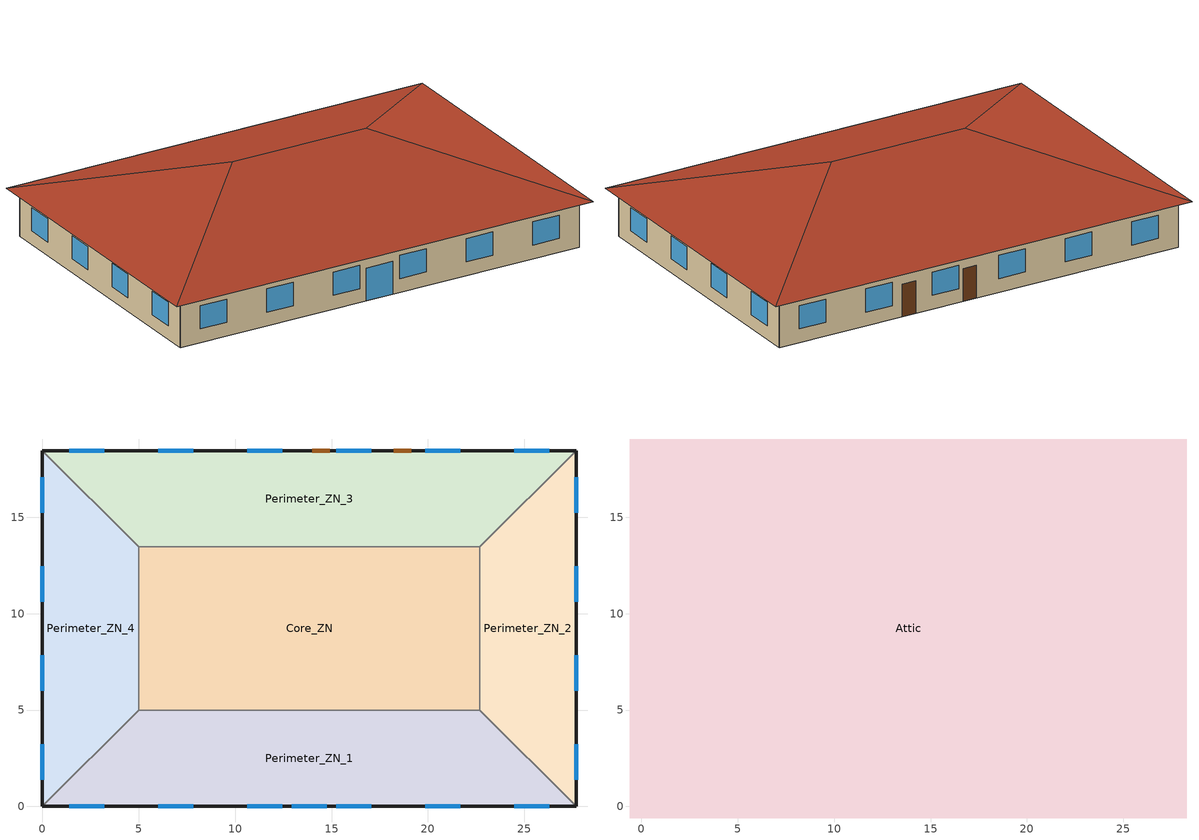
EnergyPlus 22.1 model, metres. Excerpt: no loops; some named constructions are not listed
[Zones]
Core_ZN
 floor adiabatic (Core_ZN_floor_Ffactor): 5,13.46 22.69,13.46 22.69,5 5,5 z0
 wall to Perimeter_ZN_1 (int_wall): 5,5 22.69,5 z0:3.05
 wall to Perimeter_ZN_2 (int_wall): 22.69,5 22.69,13.46 z0:3.05
 wall to Perimeter_ZN_3 (int_wall): 22.69,13.46 5,13.46 z0:3.05
 wall to Perimeter_ZN_4 (int_wall): 5,13.46 5,5 z0:3.05
Perimeter_ZN_1
 floor ground (Perimeter_ZN_1_floor_Ffactor): 27.69,0 0,0 5,5 22.69,5 z0
 wall outside (nonres_ext_wall_grd): 0,0 27.69,0 z0:3.05
 wall to Perimeter_ZN_4 (int_wall): 5,5 0,0 z0:3.05
 wall to Perimeter_ZN_2 (int_wall): 27.69,0 22.69,5 z0:3.05
 window (Window_U_0.363_SHGC_South_0.378): 1.39,0 3.22,0 / 6.01,0 7.84,0 / 10.62,0 12.45,0 / 15.24,0 17.07,0 / 19.85,0 21.68,0 / 24.47,0 26.3,0 z0.9:2.42; 12.93,0 14.76,0 z0:2.13
Perimeter_ZN_2
 floor ground (Perimeter_ZN_2_floor_Ffactor): 22.69,13.46 27.69,18.46 27.69,0 22.69,5 z0
 wall outside (nonres_ext_wall_grd): 27.69,0 27.69,18.46 z0:3.05
 wall to Perimeter_ZN_3 (int_wall): 27.69,18.46 22.69,13.46 z0:3.05
 window (Window_U_0.363_SHGC_East_0.378): 27.69,15.24 27.69,17.07 / 27.69,10.62 27.69,12.45 / 27.69,6.01 27.69,7.84 / 27.69,1.39 27.69,3.22 z0.9:2.42
Perimeter_ZN_3
 floor ground (Perimeter_ZN_3_floor_Ffactor): 5,13.46 0,18.46 27.69,18.46 22.69,13.46 z0
 wall outside (nonres_ext_wall_grd): 27.69,18.46 0,18.46 z0:3.05
 wall to Perimeter_ZN_4 (int_wall): 0,18.46 5,13.46 z0:3.05
 window (Window_U_0.363_SHGC_North_0.378): 26.3,18.46 24.47,18.46 / 21.68,18.46 19.85,18.46 / 17.07,18.46 15.24,18.46 / 12.45,18.46 10.62,18.46 / 7.84,18.46 6.01,18.46 / 3.22,18.46 1.39,18.46 z0.9:2.42
 door (Swinging Door_con): 14.91,18.46 14,18.46 / 19.13,18.46 18.22,18.46 z0:2.13
Perimeter_ZN_4
 floor ground (Perimeter_ZN_4_floor_Ffactor): 5,5 0,0 0,18.46 5,13.46 z0
 wall outside (nonres_ext_wall_grd): 0,18.46 0,0 z0:3.05
 window (Window_U_0.363_SHGC_West_0.378): 0,3.22 0,1.39 / 0,7.84 0,6.01 / 0,12.45 0,10.62 / 0,17.07 0,15.24 z0.9:2.42
Attic
 floor outside (ext_soffit_floor): -0.6,19.06 0,18.46 0,0 -0.6,-0.6 z3.05; 0,0 27.69,0 28.29,-0.6 -0.6,-0.6 z3.05; 28.29,19.06 28.29,-0.6 27.69,0 27.69,18.46 z3.05; -0.6,19.06 28.29,19.06 27.69,18.46 0,18.46 z3.05
 floor to Perimeter_ZN_1 (nonres_roof_floor): 0,0 5,5 22.69,5 27.69,0 z3.05
 floor to Perimeter_ZN_4 (nonres_roof_floor): 5,13.46 5,5 0,0 0,18.46 z3.05
 floor to Perimeter_ZN_2 (nonres_roof_floor): 22.69,5 22.69,13.46 27.69,18.46 27.69,0 z3.05
 floor to Core_ZN (nonres_roof_floor): 5,13.46 22.69,13.46 22.69,5 5,5 z3.05
 floor to Perimeter_ZN_3 (nonres_roof_floor): 0,18.46 27.69,18.46 22.69,13.46 5,13.46 z3.05
 roof outside (AtticRoofDeck): 28.29,19.06,3.05 -0.6,19.06,3.05 9.23,9.23,6.33 18.46,9.23,6.33; -0.6,19.06,3.05 -0.6,-0.6,3.05 9.23,9.23,6.33; 28.29,-0.6,3.05 28.29,19.06,3.05 18.46,9.23,6.33; -0.6,-0.6,3.05 28.29,-0.6,3.05 18.46,9.23,6.33 9.23,9.23,6.33
[MATERIAL]
G01 16mm gypsum board: MediumSmooth, 0.0159, 0.16, 800, 1090
[MATERIAL:NOMASS]
Nonres_Roof_Insulation: MediumSmooth, 8.09839, 0.9, 0.7, 0.7
[CONSTRUCTION]
nonres_roof: Nonres_Roof_Insulation, G01 16mm gypsum board
[SCHEDULE:COMPACT]
HTGSETP_SCH_NO_OPTIMUM_w_SB: Temperature, Through: 12/31, For: Weekdays, Until: 01:00, 15.56, Until: 02:00, 15.56, Until: 03:00, 15.56, Until: 04:00, 15.56, Until: 05:00, 15.56, Until: 06:00, 15.56, Until: 07:00, 21.11, Until: 08:00, 21.11, Until: 09:00, 21.11, Until: 10:00, 21.11, Until: 11:00, 20.5544, Until: 12:00, 21.11, Until: 13:00, 20.5544, Until: 14:00, 21.11, Until: 15:00, 20.5544, Until: 16:00, 21.11, Until: 17:00, 21.11, Until: 18:00, 21.11, Until: 19:00, 21.11, Until: 20:00, 15.56, Until: 21:00, 15.56, Until: 22:00, 15.56, Until: 23:00, 15.56, Until: 24:00, 15.56, For: Weekends, Until: 01:00, 15.56, Until: 02:00, 15.56, Until: 03:00, 15.56, Until: 04:00, 15.56, Until: 05:00, 15.56, Until: 06:00, 15.56, Until: 07:00, 15.56, Until: 08:00, 15.56, Until: 09:00, 15.56, Until: 10:00, 15.56, Until: 11:00, 15.56, Until: 12:00, 15.56, Until: 13:00, 15.56, Until: 14:00, 15.56, Until: 15:00, 15.56, Until: 16:00, 15.56, Until: 17:00, 15.56, Until: 18:00, 15.56, Until: 19:00, 15.56, Until: 20:00, 15.56, Until: 21:00, 15.56, Until: 22:00, 15.56, Until: 23:00, 15.56, Until: 24:00, 15.56, For: Holiday, Until: 24:00, 15.56, For: WinterDesignDay, Until: 24:00, 21.11, For: SummerDesignDay, Until: 24:00, 15.56, For: CustomDay1, Until: 24:00, 15.56, For: CustomDay2, Until: 24:00, 15.56
CLGSETP_SCH_NO_OPTIMUM_w_SB: Temperature, Through: 12/31, For: Weekdays, Until: 01:00, 29.44, Until: 02:00, 29.44, Until: 03:00, 29.44, Until: 04:00, 29.44, Until: 05:00, 29.44, Until: 06:00, 29.44, Until: 07:00, 23.89, Until: 08:00, 23.89, Until: 09:00, 23.89, Until: 10:00, 23.89, Until: 11:00, 24.4456, Until: 12:00, 23.89, Until: 13:00, 24.4456, Until: 14:00, 23.89, Until: 15:00, 24.4456, Until: 16:00, 23.89, Until: 17:00, 23.89, Until: 18:00, 23.89, Until: 19:00, 29.44, Until: 20:00, 29.44, Until: 21:00, 29.44, Until: 22:00, 29.44, Until: 23:00, 29.44, Until: 24:00, 29.44, For: Weekends, Until: 01:00, 29.44, Until: 02:00, 29.44, Until: 03:00, 29.44, Until: 04:00, 29.44, Until: 05:00, 29.44, Until: 06:00, 29.44, Until: 07:00, 29.44, Until: 08:00, 29.44, Until: 09:00, 29.44, Until: 10:00, 29.44, Until: 11:00, 29.44, Until: 12:00, 29.44, Until: 13:00, 29.44, Until: 14:00, 29.44, Until: 15:00, 29.44, Until: 16:00, 29.44, Until: 17:00, 29.44, Until: 18:00, 29.44, Until: 19:00, 29.44, Until: 20:00, 29.44, Until: 21:00, 29.44, Until: 22:00, 29.44, Until: 23:00, 29.44, Until: 24:00, 29.44, For: Holiday, Until: 24:00, 29.44, For: WinterDesignDay, Until: 24:00, 29.44, For: SummerDesignDay, Until: 24:00, 23.89, For: CustomDay1, Until: 24:00, 29.44, For: CustomDay2, Until: 24:00, 29.44
